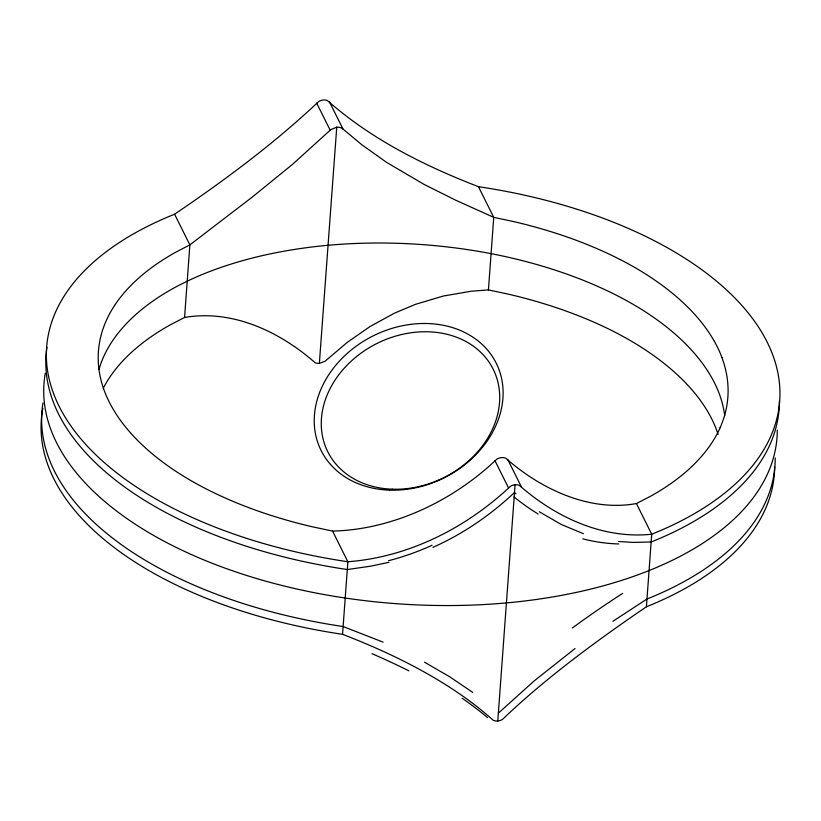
<?xml version="1.0" encoding="UTF-8"?>
<svg xmlns="http://www.w3.org/2000/svg" width="821" height="821" viewBox="0 0 821 821"><rect width="100%" height="100%" fill="white"/><g stroke="black" fill="none" stroke-linecap="round" stroke-linejoin="round"><path stroke-width="1.23" d="M103.354 388.076A310.174 163.492 4.2 0 1 109.296 377.947A318.435 167.843 4.2 0 1 170.552 324.706L184.571 317.45L189.877 244.884L174.586 214.219C225.149 179.912 274.43 143.367 318.866 101.383C320.211 100.614 321.729 100.131 323.279 99.998C324.716 99.875 326.204 100.059 327.528 100.644C371.318 139.262 424.252 165.76 478.448 186.685A367.5 193.705 4.2 0 1 767.183 342.141A367.5 193.705 4.2 0 1 651.72 534.225L646.414 606.781C596.477 640.78 545.062 678.577 502.462 719.432C501.149 720.222 499.353 720.93 497.505 721.023C495.853 721.115 494.447 720.828 493.164 720.222C451.509 682.703 396.112 654.953 342.552 634.315A367.5 193.705 4.2 0 1 42.846 408.345M718.108 434.442A316.465 166.807 4.2 0 0 716.589 430.081A310.071 163.43 4.2 0 0 709.057 413.846A316.465 166.807 4.2 0 0 644.105 349.058A310.174 163.492 4.2 0 0 614.919 332.136A318.435 167.843 4.2 0 0 508.168 294.113L488.433 289.916L471.346 291.209L443.135 296.073L415.488 304.334L394.254 313.263L369.953 326.594L347.191 342.419L325.054 361.261L319.369 363.385L336.754 127.152L339.812 127.368L342.378 128.528L361.661 144.629L386.496 162.312L424.252 184.509L455.665 200.191L493.739 217.36L513.474 221.547A318.435 167.843 4.2 0 1 620.204 259.58M342.552 634.315L347.868 561.759L332.567 531.084L312.832 526.897A318.435 167.843 4.2 0 1 206.102 488.864A310.174 163.492 4.2 0 1 176.864 471.962A316.465 166.807 4.2 0 1 111.984 407.154A310.071 163.43 4.2 0 1 104.37 390.919A316.465 166.807 4.2 0 1 106.227 320.693A310.174 163.492 4.2 0 1 114.601 305.391M488.433 289.916L493.739 217.36L478.448 186.685M497.783 721.002L515.065 484.78C516.512 484.647 518.01 484.821 519.365 485.385C555.376 517.086 602.727 539.366 651.72 534.225L636.429 503.55C588.688 512.242 539.766 488.279 505.859 458.251C504.73 457.749 503.027 457.451 501.467 457.625C499.691 457.82 498.193 458.334 496.736 459.216C454.003 500.061 393.834 529.648 332.567 531.084M114.632 305.391A318.435 167.843 4.2 0 1 175.858 252.15L189.877 244.884L252.529 196.876L292.615 164.272L330.812 129.636L336.754 127.152M498.337 713.192L533.978 681.081L575.008 648.559M174.586 214.219A367.5 193.705 4.2 0 0 59.122 406.303A367.5 193.705 4.2 0 0 347.868 561.759C409.125 557.069 466.246 527.831 510.6 486.176C511.965 485.406 513.494 484.924 515.065 484.78M494.919 460.591L508.456 487.746M612.866 621.312L646.989 599.012A367.5 193.705 4.2 0 0 775.209 457.974M636.429 503.55L650.468 496.305A318.435 167.843 4.2 0 0 711.684 443.053A310.174 163.492 4.2 0 0 720.13 427.762M432.903 547.33C463.034 534.019 490.506 515.044 514.48 492.518L515.968 493.832M388.938 562.323L370.487 566.203L347.293 569.538A367.5 193.705 4.2 0 1 46.961 347.232M184.571 317.45C232.63 309.24 279.858 331.705 315.182 362.769C316.495 363.323 317.953 363.498 319.369 363.385M618.706 541.511L633.083 542.414L651.156 542.004A367.5 193.705 4.2 0 0 779.386 400.966M583.413 533.691L561.215 524.455L539.325 511.77M383.099 642.135L343.127 626.546A367.5 193.705 4.2 0 1 42.979 403.008M424.498 662.198L449.22 676.494L472.701 692.37M507.676 459.37L521.273 486.586M329.437 101.845L343.004 129.03M316.649 103.036L330.186 130.2M308.439 247.429A310.071 163.43 4.2 0 1 348.155 243.827A316.465 166.807 4.2 0 1 470.987 250.148A310.174 163.492 4.2 0 1 510.826 257.825A318.435 167.843 4.2 0 1 617.556 295.858A310.174 163.492 4.2 0 1 639.857 308.368A316.465 166.807 4.2 0 1 708.482 372.221A310.071 163.43 4.2 0 1 717.092 388.364A316.465 166.807 4.2 0 1 724.707 415.672M308.45 247.449A316.465 166.807 4.2 0 0 194.639 277.775A310.174 163.492 4.2 0 0 173.18 288.417A318.435 167.843 4.2 0 0 111.974 341.669A310.174 163.492 4.2 0 0 101.383 362.184M98.982 369.583A316.465 166.807 4.2 0 1 101.424 362.194M777.292 430.122A367.5 193.705 4.2 0 1 393.238 603.456A367.5 193.705 4.2 0 1 45.278 373.257M774.644 466.964A367.5 193.705 4.2 0 1 646.414 606.781M372.005 653.711A276.718 101.937 19.8 0 1 408.868 670.829M462.11 698.23A326.501 197.153 11.9 0 1 487.623 717.636M572.329 628.003A276.708 69.262 -38.4 0 1 622.698 593.367M432.062 545.277A276.708 267.225 -70.7 0 1 388.569 560.712M538.176 514.038A325.691 260.811 -71.4 0 1 514.018 496.931M618.736 543.954A276.718 207.539 86.1 0 1 582.807 538.833M620.224 259.58A310.174 163.492 4.2 0 1 649.452 276.482M649.421 276.503A316.465 166.807 4.2 0 1 714.321 341.29M714.362 341.29A310.071 163.43 4.2 0 1 721.936 357.525M721.895 357.525A316.465 166.807 4.2 0 1 720.089 427.751M392.356 489.193A92.424 74.957 -26.5 0 0 495.227 373.74A92.424 74.957 -26.5 0 0 343.917 368.567A92.424 74.957 -26.5 0 0 392.356 489.193M389.462 490.137A97.843 79.35 -26.5 0 0 498.357 367.921A97.843 79.35 -26.5 0 0 338.19 362.451A97.843 79.35 -26.5 0 0 389.462 490.137"/></g></svg>
